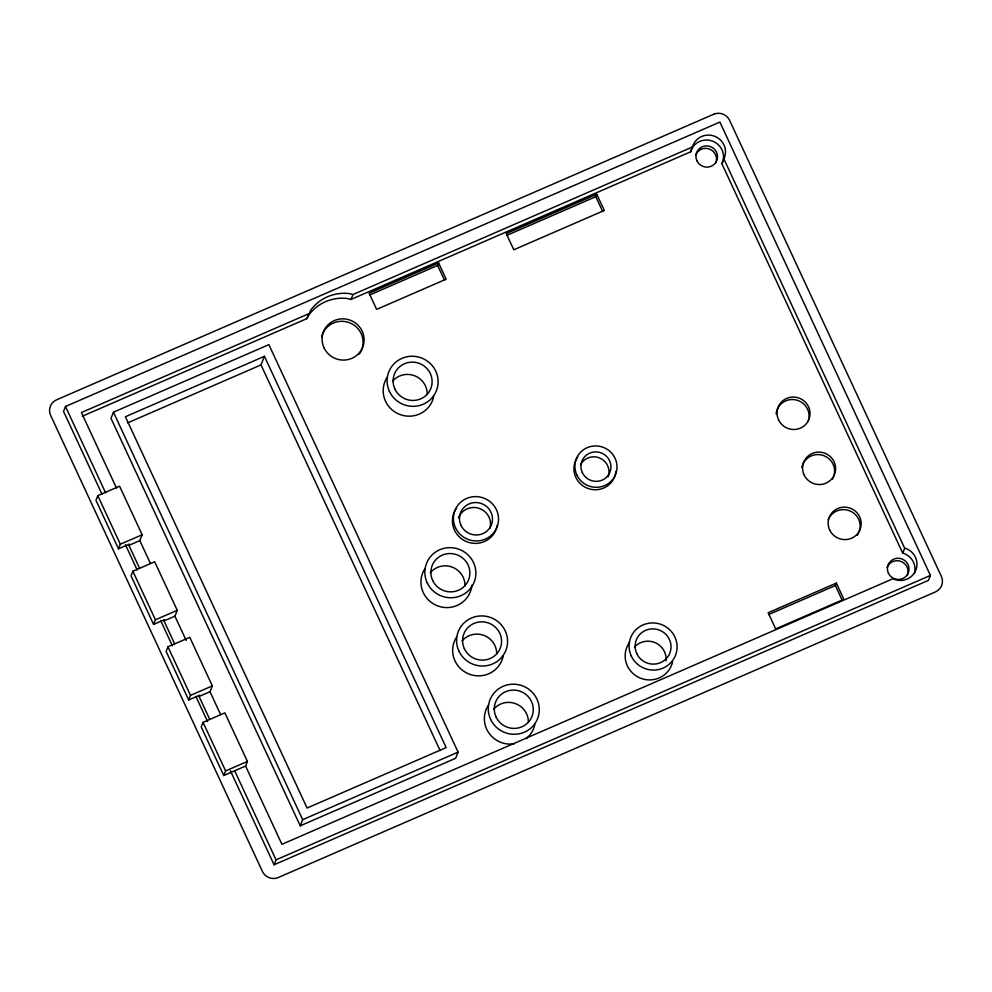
<?xml version="1.0" encoding="UTF-8"?>
<svg xmlns="http://www.w3.org/2000/svg" width="992" height="992" viewBox="0 0 992 992"><rect width="100%" height="100%" fill="white"/><g stroke="black" fill="none" stroke-linecap="round" stroke-linejoin="round"><path stroke-width="1.49" d="M82.299 416.231L306.863 318.63L308.797 315.047A42.148 41.118 21.7 0 1 346.977 298.456L351.032 299.435L690.668 151.813L690.978 150.524A16.864 16.442 21.7 0 1 712.566 141.137A16.864 16.442 21.7 0 1 722.486 162.502L721.854 163.68L902.72 553.152L904.047 553.474A16.864 16.442 21.7 0 1 914.413 573.488M690.668 151.813L692.937 145.601A16.864 16.442 21.7 0 1 714.525 136.214A16.864 16.442 21.7 0 1 724.445 157.592L721.854 163.68M230.404 770.722L274.065 864.764L928.462 580.357L930.422 575.434L719.894 122.078L65.497 406.484L63.538 411.407L102.002 494.214M113.448 412.201L111.005 418.351L300.229 825.828L455.638 758.285L458.093 752.134L268.869 344.646L113.448 412.201L302.672 819.677L300.229 825.828M128.923 545.34L139.822 540.603L142.154 534.762L119.598 486.192L97.786 495.665L95.951 500.278L118.507 548.849L129.406 544.112L128.923 545.34L139.574 568.28M118.507 548.849L120.342 544.236L142.154 534.762M164.002 620.905L174.914 616.168L177.233 610.316L154.678 561.745L132.866 571.231L131.031 575.844L153.586 624.414L164.498 619.678L164.002 620.905L174.654 643.845M153.586 624.414L155.422 619.802L177.233 610.316M127.633 422.877L261.02 364.907L264.442 356.302L446.152 747.596L307.098 808.034L125.389 416.739L264.442 356.302M199.094 696.458L210.006 691.722L212.325 685.881L189.77 637.31L167.958 646.784L166.123 651.397L188.678 699.968L199.59 695.231L199.094 696.458L209.746 719.398M306.863 318.63L310.756 310.124A42.148 41.118 21.7 0 1 348.936 293.533L352.991 294.512L692.627 146.903M188.678 699.968L190.514 695.355L212.325 685.881M351.032 299.435L352.991 294.512M203.05 722.35L201.215 726.962L223.77 775.533L245.582 766.047L247.417 761.434L224.862 712.864L203.05 722.35L225.606 770.92L223.77 775.533M369.545 295.046L437.658 265.434L438.638 262.979L446.152 279.174L376.625 309.392L369.111 293.198L438.638 262.979M274.065 864.764L276.024 859.841L930.422 575.434M506.689 235.439L595.808 196.701L596.787 194.246L604.302 210.44L513.782 249.786L506.255 233.591L596.787 194.246M768.614 614.569L835.363 585.553L836.343 583.098L843.857 599.292L775.694 628.916L768.168 612.721L836.343 583.098M902.72 553.152L904.679 548.241L723.813 158.757M308.822 313.708L81.418 412.536L116.461 488.002M225.606 770.92L247.417 761.434M302.672 819.677L458.093 752.134M904.679 548.241L906.006 548.551A16.864 16.442 21.7 0 1 915.926 569.929A16.864 16.442 21.7 0 1 894.338 579.316L893.135 578.671L281.926 844.316L245.582 766.047M835.363 585.553L842.258 600.396M595.808 196.701L602.702 211.544M437.658 265.434L444.552 280.277M261.02 364.907L440.126 750.597M139.822 540.603L150.474 563.543M174.914 616.168L186.198 640.448M210.006 691.722L220.658 714.662M65.497 406.484L105.561 492.751M234.67 770.796L276.024 859.841M125.463 544.744L137.194 570.016M160.654 620.546L172.385 645.804M195.858 696.334L207.588 721.593M97.786 495.665L120.342 544.236M132.866 571.231L155.422 619.802M167.958 646.784L190.514 695.355M392.559 381.263A19.567 19.096 21.7 0 1 427.205 394.444M858.601 533.014A16.566 16.17 21.7 0 1 857.15 535.432M828.184 519.944A16.566 16.17 21.7 0 1 849.412 510.719A16.566 16.17 21.7 0 1 859.159 531.724M580.432 465.012A15.054 14.682 21.7 0 1 599.813 458.056A15.054 14.682 21.7 0 1 608.059 476.892M801.858 467.616A16.566 16.17 21.7 0 1 802.615 464.888M803.173 463.599A16.566 16.17 21.7 0 1 825.815 456.568A16.566 16.17 21.7 0 1 832.362 479.21M615.933 471.349A21.13 20.609 21.7 0 1 587.661 488.349A21.13 20.609 21.7 0 1 577.79 456.841M458.527 517.799A16.566 16.17 21.7 0 1 479.074 508.326A16.566 16.17 21.7 0 1 489.949 528.24M776.104 413.962A16.566 16.17 21.7 0 1 796.204 399.974A16.566 16.17 21.7 0 1 808.034 421.625M321.619 337.007A21.08 20.559 21.7 0 1 350.672 323.243A21.08 20.559 21.7 0 1 359.24 354.144M497.29 525.078A22.642 22.097 21.7 0 1 466.476 541.607A22.642 22.097 21.7 0 1 456.58 508.102M433.702 396.453A25.594 24.961 21.7 0 1 399.206 414.222A25.594 24.961 21.7 0 1 387.14 377.369M493.731 709.23A19.567 19.096 21.7 0 1 528.376 722.399M534.874 724.42A25.594 24.961 21.7 0 1 526.144 738.631M514.154 743.851A25.594 24.961 21.7 0 1 488.634 732.617A25.594 24.961 21.7 0 1 488.312 705.324M430.33 572.682A19.567 19.096 21.7 0 1 464.975 585.85M462.036 640.956A19.567 19.096 21.7 0 1 496.682 654.125M503.167 656.146A25.594 24.961 21.7 0 1 468.683 673.903A25.594 24.961 21.7 0 1 456.605 637.05M471.845 585.28A25.594 24.961 21.7 0 1 438.228 606.112A25.594 24.961 21.7 0 1 424.898 568.776M634.483 647.168A18.017 17.571 21.7 0 1 666.054 660.734M672.564 661.962A24.081 23.498 21.7 0 1 639.369 677.697A24.081 23.498 21.7 0 1 629.573 642.382M695.628 155.124A10.838 10.577 21.7 0 1 709.503 149.085A10.838 10.577 21.7 0 1 715.889 162.824M887.108 567.461A10.838 10.577 21.7 0 1 900.984 561.422A10.838 10.577 21.7 0 1 907.37 575.162M713.657 114.266L56.544 399.85A12.04 11.743 21.7 0 0 50.642 415.388L262.421 871.447A12.04 11.743 21.7 0 0 278.343 877.498L935.456 591.902A12.04 11.743 21.7 0 0 941.358 576.377L729.579 120.317A12.04 11.743 21.7 0 0 713.657 114.266M582.316 472.552A15.054 14.682 21.7 0 0 608.195 475.342A15.054 14.682 21.7 0 0 597.345 451.98A15.054 14.682 21.7 0 0 582.316 472.552M576.811 474.932A21.13 20.609 21.7 0 0 613.13 478.863A21.13 20.609 21.7 0 0 597.903 446.065A21.13 20.609 21.7 0 0 576.811 474.932M829.647 529.902A16.566 16.17 21.7 0 0 858.13 532.977A16.566 16.17 21.7 0 0 846.188 507.247A16.566 16.17 21.7 0 0 829.647 529.902M804.078 474.846A16.566 16.17 21.7 0 0 832.561 477.933A16.566 16.17 21.7 0 0 820.62 452.203A16.566 16.17 21.7 0 0 804.078 474.846M778.522 419.802A16.566 16.17 21.7 0 0 807.004 422.877A16.566 16.17 21.7 0 0 795.051 397.147A16.566 16.17 21.7 0 0 778.522 419.802M324 347.77A21.08 20.559 21.7 0 0 360.22 351.676A21.08 20.559 21.7 0 0 345.03 318.965A21.08 20.559 21.7 0 0 324 347.77M460.97 525.289A16.566 16.17 21.7 0 0 489.453 528.364A16.566 16.17 21.7 0 0 477.512 502.634A16.566 16.17 21.7 0 0 460.97 525.289M455.464 527.682A22.642 22.097 21.7 0 0 494.4 531.886A22.642 22.097 21.7 0 0 478.07 496.732A22.642 22.097 21.7 0 0 455.464 527.682M389.422 391.356A25.594 24.961 21.7 0 0 433.417 396.118A25.594 24.961 21.7 0 0 414.966 356.388A25.594 24.961 21.7 0 0 389.422 391.356M394.878 388.988A19.567 19.096 21.7 0 0 428.519 392.634A19.567 19.096 21.7 0 0 414.408 362.241A19.567 19.096 21.7 0 0 394.878 388.988M496.05 716.943A19.567 19.096 21.7 0 0 529.691 720.589A19.567 19.096 21.7 0 0 515.58 690.209A19.567 19.096 21.7 0 0 496.05 716.943M490.606 719.324A25.594 24.961 21.7 0 0 534.589 724.073A25.594 24.961 21.7 0 0 516.138 684.344A25.594 24.961 21.7 0 0 490.606 719.324M464.355 648.669A19.567 19.096 21.7 0 0 497.984 652.314A19.567 19.096 21.7 0 0 483.885 621.934A19.567 19.096 21.7 0 0 464.355 648.669M458.899 651.05A25.594 24.961 21.7 0 0 502.882 655.799A25.594 24.961 21.7 0 0 484.443 616.069A25.594 24.961 21.7 0 0 458.899 651.05M427.192 582.775A25.594 24.961 21.7 0 0 471.188 587.524A25.594 24.961 21.7 0 0 452.736 547.795A25.594 24.961 21.7 0 0 427.192 582.775M432.648 580.407A19.567 19.096 21.7 0 0 466.29 584.04A19.567 19.096 21.7 0 0 452.178 553.66A19.567 19.096 21.7 0 0 432.648 580.407M636.765 653.592A18.017 17.571 21.7 0 0 667.728 656.94A18.017 17.571 21.7 0 0 654.732 628.978A18.017 17.571 21.7 0 0 636.765 653.592M631.259 655.985A24.081 23.498 21.7 0 0 672.663 660.461A24.081 23.498 21.7 0 0 655.303 623.063A24.081 23.498 21.7 0 0 631.259 655.985M696.917 160.778A10.838 10.577 21.7 0 0 715.542 162.8A10.838 10.577 21.7 0 0 707.73 145.973A10.838 10.577 21.7 0 0 696.917 160.778M888.398 573.116A10.838 10.577 21.7 0 0 907.023 575.137A10.838 10.577 21.7 0 0 899.211 558.31A10.838 10.577 21.7 0 0 888.398 573.116"/></g></svg>
